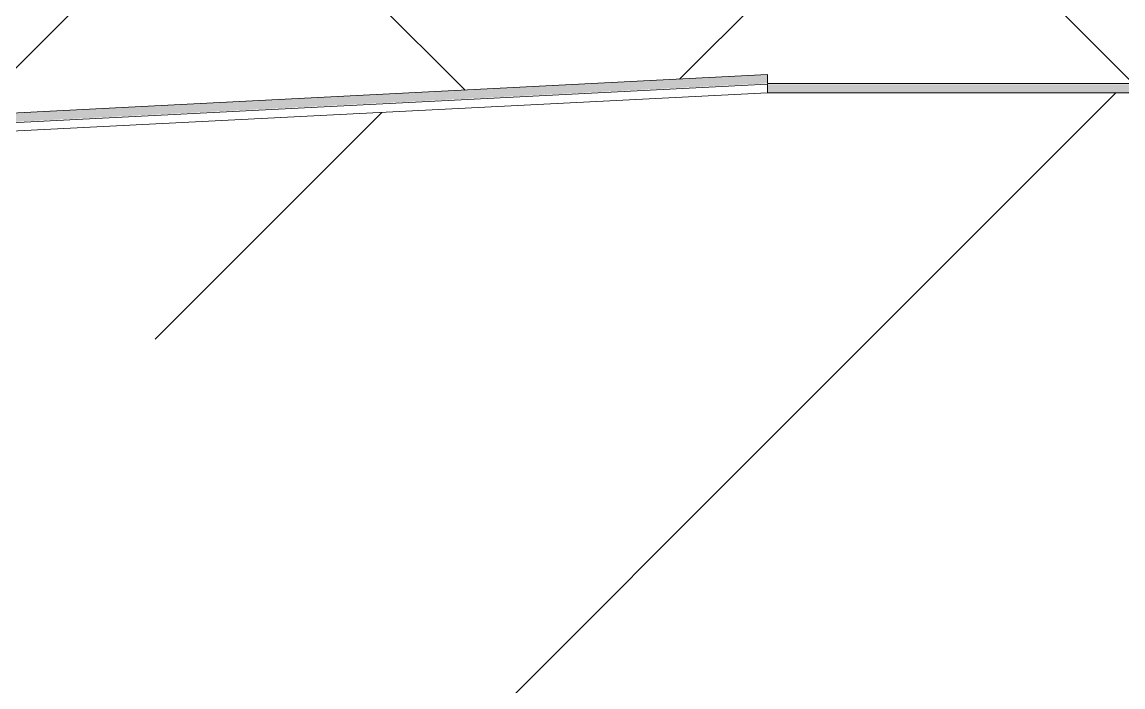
# Model space of a CAD drawing. Header units: millimetres. Extents: x -515342 to 330399, y -224905 to 507333.
# Drawn here: x 220215.4 to 220561.5, y 101394.7 to 101603.7 of the extents above; entities that cross this region are included whole.
import ezdxf

# ---------------------------------------------------------------- set-up
doc = ezdxf.new("R2010")
doc.units = ezdxf.units.MM
doc.layers.add('Крыша', color=7, linetype='Continuous', lineweight=0)
pattern_1 = [(45, (223568.56, 95610.5), (-224.506, 224.506), []), (45, (223793.07, 95610.5), (-224.506, 224.506), [396.875, -79.375, 3.353, -76.022])]
pattern_2 = [(45, (223568.56, 95610.5), (-106.066, 106.066), []), (135, (223568.56, 95610.5), (-106.066, -106.066), [])]

msp = doc.modelspace()

# ---------------------------------------------------------------- hatches: boundary and pattern name
at = {"layer": 'Крыша'}
h = msp.add_hatch(dxfattribs=at)
h.set_pattern_fill('FP_10', color=256, style=0, pattern_type=2)
h.set_pattern_definition(pattern_2)
h.paths.add_polyline_path([(214904.788, 101304.3929), (220449.7438, 101587.1379), (220449.7438, 101687.1379), (214904.788, 101404.3929)])
h = msp.add_hatch(dxfattribs=at)
h.set_pattern_fill('FP_10', color=256, style=0, pattern_type=2)
h.set_pattern_definition(pattern_2)
h.paths.add_polyline_path([(220882.6944, 101584.3929), (223259.7438, 101584.3929), (223259.7438, 101684.3929), (220449.7438, 101684.3929), (220449.7438, 101584.3929), (220776.2682, 101584.3929)])
for points in [[(214904.788, 101301.3929), (220449.7438, 101584.3929), (220449.7438, 101587.1379), (214904.788, 101304.3929)], [(220449.7438, 101581.3929), (223259.7438, 101581.3929), (223259.7438, 101584.3929), (220449.7438, 101584.1379)]]:
    msp.add_hatch(color=256, dxfattribs=at).paths.add_polyline_path(points)
h = msp.add_hatch(dxfattribs=at)
h.set_pattern_fill('FP_1', color=256, style=0, pattern_type=2)
h.set_pattern_definition(pattern_1)
h.paths.add_polyline_path([(214439.7438, 101056.3929), (220449.7438, 101361.3929), (220449.7438, 101581.3929), (214439.7438, 101276.3929), (214439.7438, 101059.2786)])
h = msp.add_hatch(dxfattribs=at)
h.set_pattern_fill('FP_1', color=256, style=0, pattern_type=2)
h.set_pattern_definition(pattern_1)
h.paths.add_polyline_path([(221095.547, 101361.3929), (223639.7438, 101361.3929), (223639.7438, 101581.3929), (220449.7438, 101581.3929), (220449.7438, 101361.3929), (220882.6944, 101361.3929)])

# ---------------------------------------------------------------- linework, layer by layer
for p, q in [((214904.788, 101304.3929), (220449.7438, 101587.1379)), ((220449.7438, 101584.3929), (220449.7438, 101587.1379)), ((214929.7438, 101302.6654), (220449.7438, 101584.1379)), ((220449.7438, 101584.3929), (223259.7438, 101584.3929)), ((220449.7438, 101584.1379), (220449.7438, 101581.3929)), ((220449.7438, 101581.3929), (214439.7438, 101276.3929)), ((223639.7438, 101581.3929), (220449.7438, 101581.3929))]:
    msp.add_line(p, q, dxfattribs=at)

doc.saveas('drawing.dxf')
